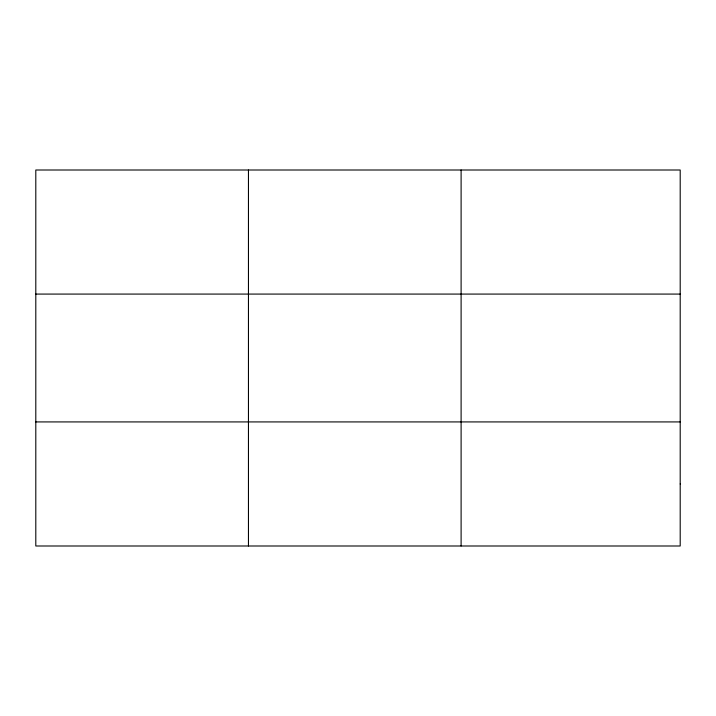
<?xml version="1.0" encoding="UTF-8"?>
<svg xmlns="http://www.w3.org/2000/svg" width="716" height="716" viewBox="0 0 716 716"><rect width="100%" height="100%" fill="white"/><g stroke="black" fill="none" stroke-linecap="round" stroke-linejoin="round"><path stroke-width="1.07" d="M248.452 170.005L248.452 545.995M461.104 170.005L461.104 545.995M35.8 294.079L680.2 294.079M35.8 421.921L680.2 421.921M680.2 483.953L680.2 545.995L35.8 545.995L35.8 170.005L680.2 170.005L680.2 483.953"/></g></svg>
